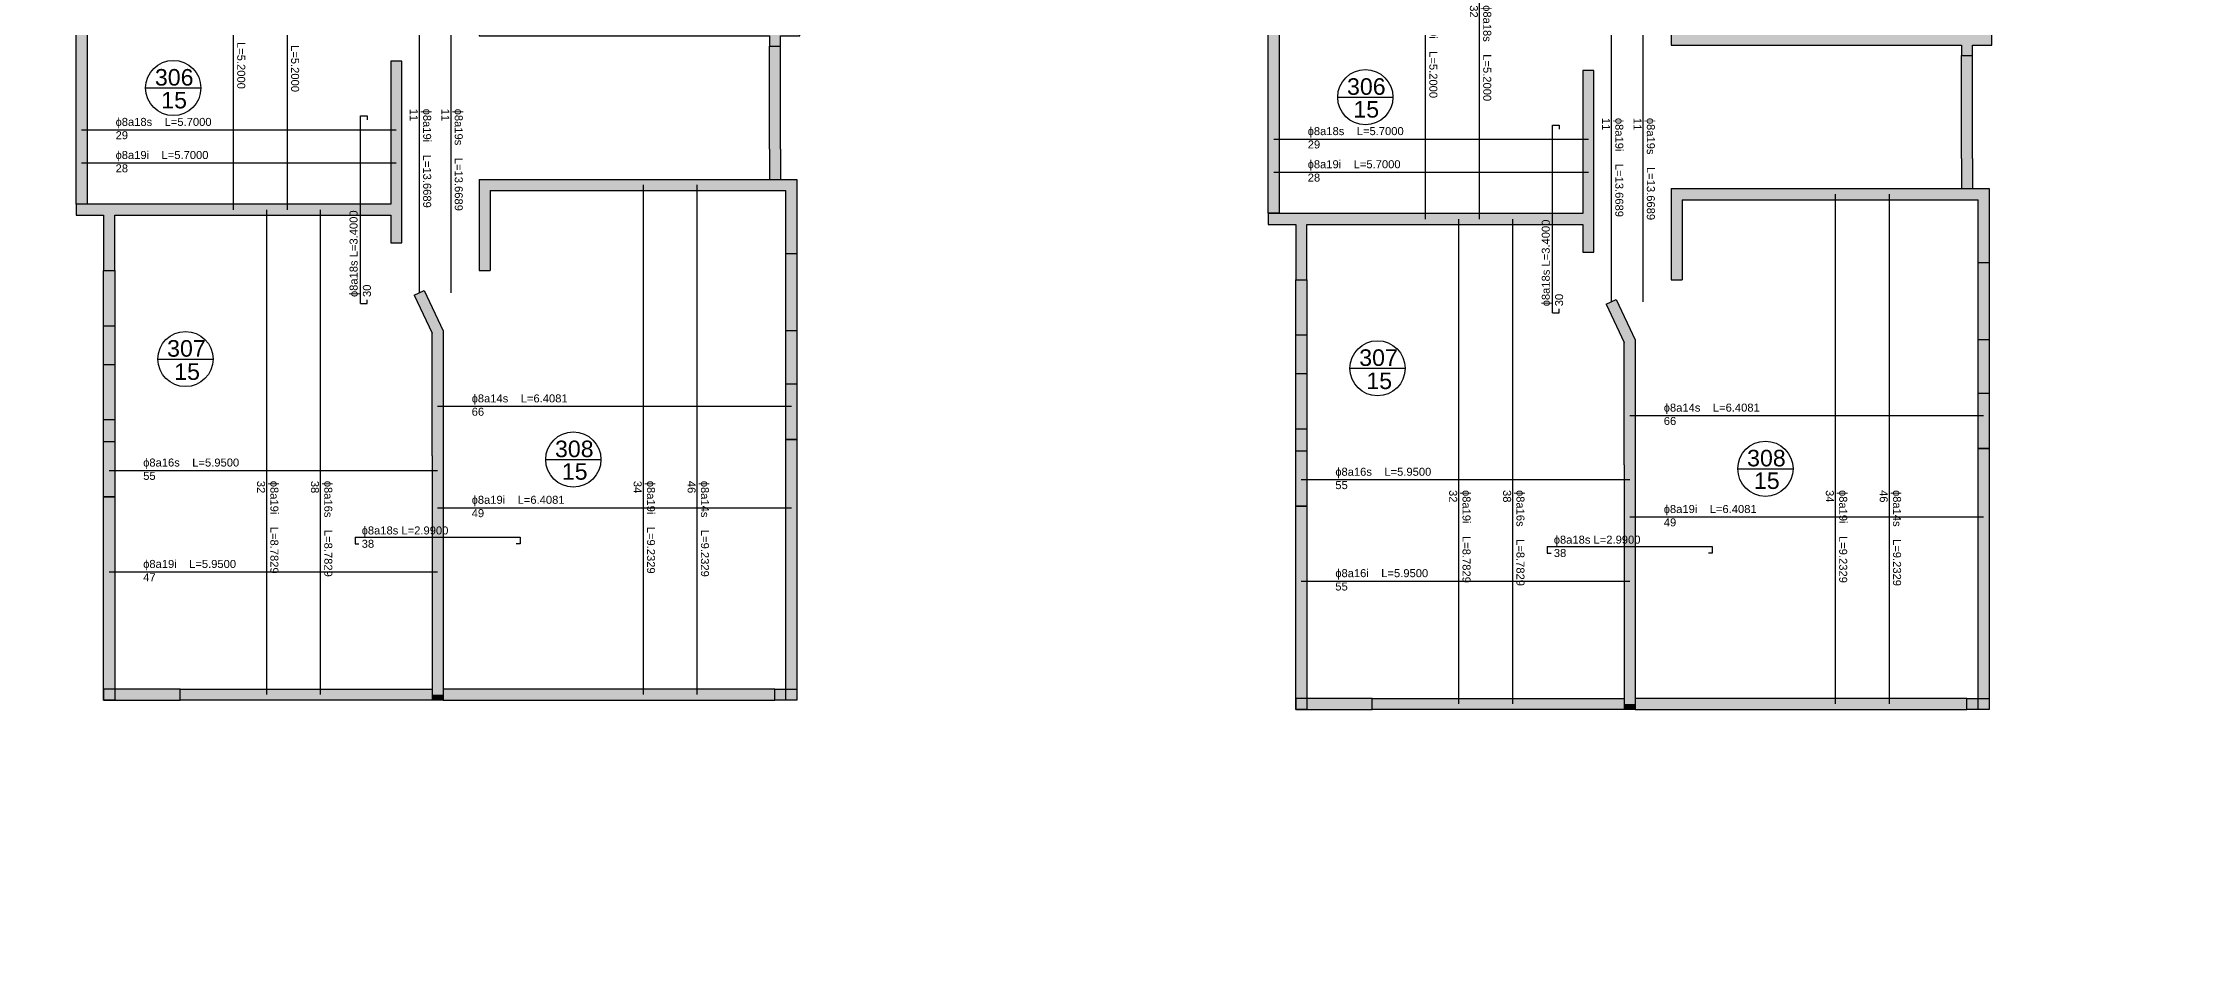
# Model space of a CAD drawing. Header units: millimetres. Extents: x -13 to 207, y 5 to 62.
# Drawn here: x 167.7 to 206.52, y 4.55 to 21.2 of the extents above; entities that cross this region are included whole.
import ezdxf
from ezdxf.enums import TextEntityAlignment as Align

# ---------------------------------------------------------------- set-up
doc = ezdxf.new("R2010")
doc.units = ezdxf.units.MM
for name, color, linetype in [('ArmaduraLosa', 3, 'Continuous'), ('MUROS_EST', 5, 'Continuous'), ('VIGAS_1', 2, 'Continuous')]:
    doc.layers.add(name, color=color, linetype=linetype)
doc.layers.get('0').off()
doc.styles.add('ROMAND', font='romand', dxfattribs={"height": 31.5})
doc.styles.get("Standard").update_dxf_attribs({"font": 'Arial.ttf'})
pattern_1 = [(0, (0, 0), (0, 6.985), [5.08, -1.905]), (90, (0, 0), (-6.985, 4e-16), [5.08, -1.905])]

# ---------------------------------------------------------------- blocks, each defined once
blk = doc.blocks.new('EJE-1')
at = {"color": 3, "linetype": 'Continuous'}
blk.add_circle((0, 0), 35, dxfattribs=at)
at = {"color": 5, "linetype": 'Continuous', "style": 'ROMAND'}
blk.add_attdef('0', text='', height=25, dxfattribs=at).set_placement((0.2, 0), align=Align.MIDDLE)

msp = doc.modelspace()

# ---------------------------------------------------------------- hatches: boundary and pattern name
at = {"layer": 'MUROS_EST', "transparency": 33554687}
h = msp.add_hatch(dxfattribs=at)
h.set_pattern_fill('ANGLE', color=256)
h.set_pattern_definition(pattern_1)
h.paths.add_polyline_path([(194.041, 28.605), (193.9, 28.62), (193.9, 27.93), (194.041, 27.93)])
h.paths.add_polyline_path([(194.041, 29.958), (193.9, 28.62), (194.041, 28.62)])
h.paths.add_polyline_path([(194.033, 29.88), (193.89, 29.88), (193.89, 28.62), (193.9, 28.62)])
h.paths.add_polyline_path([(194.041, 29.958), (194.041, 30.01), (193.89, 30.01), (193.89, 29.88), (194.033, 29.88)])
h.paths.add_polyline_path([(193.89, 29.94), (193.79, 29.94), (193.79, 29.88), (193.89, 29.88)])
h.paths.add_polyline_path([(193.89, 29.97), (193.79, 29.97), (193.79, 29.94), (193.89, 29.94)])
h.paths.add_polyline_path([(193.89, 30.01), (193.79, 30.01), (193.79, 29.97), (193.89, 29.97)])
h.paths.add_polyline_path([(188.332, 36.548), (188.232, 36.548), (188.232, 35.4), (188.332, 35.4)])
h.paths.add_polyline_path([(187.607, 42.17), (187.482, 42.17), (187.482, 40.809), (187.607, 40.809)])
h.paths.add_polyline_path([(187.482, 42.17), (187.357, 42.17), (187.357, 40.809), (187.482, 40.809)])
h.paths.add_polyline_path([(187.482, 44.05), (187.357, 44.05), (187.357, 42.17), (187.482, 42.17)])
h.paths.add_polyline_path([(187.607, 44.05), (187.482, 44.05), (187.482, 42.17), (187.607, 42.17)])
h.paths.add_polyline_path([(187.482, 44.15), (187.357, 44.15), (187.357, 44.05), (187.482, 44.05)])
h.paths.add_polyline_path([(187.607, 44.15), (187.482, 44.15), (187.482, 44.05), (187.607, 44.05)])
h.paths.add_polyline_path([(181.532, 43.235), (181.382, 43.235), (181.382, 42.17), (181.532, 42.17)])
h.paths.add_polyline_path([(181.532, 42.17), (181.382, 42.17), (181.382, 40.809), (181.532, 40.809)])
h.paths.add_polyline_path([(181.532, 40.809), (181.382, 40.809), (181.382, 40.25), (181.532, 40.25)])
h.paths.add_polyline_path([(181.632, 40.809), (181.532, 40.809), (181.532, 40.25), (181.632, 40.25)])
h.paths.add_polyline_path([(181.532, 35.4), (181.382, 35.4), (181.382, 35.205), (181.532, 35.205)])
h.paths.add_polyline_path([(181.532, 36.18), (181.382, 36.18), (181.382, 35.4), (181.532, 35.4)])
h.paths.add_polyline_path([(181.532, 35.205), (181.382, 35.205), (181.032, 35.205), (181.032, 35.08), (181.532, 35.08)])
h.paths.add_polyline_path([(181.532, 35.08), (181.032, 35.08), (181.032, 34.955), (181.532, 34.955)])
h.paths.add_polyline_path([(181.032, 35.08), (180.932, 35.08), (180.932, 34.955), (181.032, 34.955)])
h.paths.add_polyline_path([(181.032, 35.205), (180.932, 35.205), (180.932, 35.08), (181.032, 35.08)])
h.paths.add_polyline_path([(181.532, 19.273), (181.432, 19.273), (181.432, 15.897), (181.532, 15.897)])
h = msp.add_hatch(dxfattribs=at)
h.set_pattern_fill('ANGLE', color=2)
h.set_pattern_definition(pattern_1)
h.paths.add_polyline_path([(181.517, 20.412), (181.517, 20.48), (181.432, 20.48), (181.432, 19.48), (181.517, 19.48), (181.517, 19.547)])
h.paths.add_polyline_path([(181.632, 20.48), (181.547, 20.48), (181.547, 20.412), (181.547, 19.547), (181.547, 19.48), (181.632, 19.48)])
h.paths.add_polyline_path([(181.532, 20.88), (181.432, 20.88), (181.432, 20.48), (181.517, 20.48), (181.532, 20.48)])
h.paths.add_polyline_path([(181.517, 23.58), (181.432, 23.58), (181.432, 22.58), (181.517, 22.58), (181.517, 22.647)])
h.paths.add_polyline_path([(194.04, 39.24), (193.905, 39.24), (193.905, 38.307), (193.905, 38.24), (194.04, 38.24)])
h.paths.add_polyline_path([(194.04, 38.24), (193.89, 38.24), (193.89, 37.59), (194.04, 37.59)])
h.paths.add_polyline_path([(193.89, 38.24), (193.79, 38.24), (193.79, 37.59), (193.89, 37.59)])
h.paths.add_polyline_path([(193.875, 37.522), (193.875, 37.59), (193.79, 37.59), (193.79, 36.59), (193.875, 36.59), (193.875, 36.657)])
h.paths.add_polyline_path([(194.04, 37.59), (193.905, 37.59), (193.905, 37.522), (193.905, 36.657), (193.905, 36.59), (194.04, 36.59)])
h.paths.add_polyline_path([(181.672, 20.529), (181.672, 21.114), (181.477, 21.114), (181.477, 20.529)], flags=9)
h.paths.add_polyline_path([(181.092, 24.064), (181.372, 24.064), (181.372, 24.266), (181.092, 24.266)], flags=9)
h = msp.add_hatch(color=256, dxfattribs=at)
h.dxf.hatch_style = 1
h.paths.add_polyline_path([(181.411, 23.507), (181.161, 23.507), (181.161, 21.527), (177.937, 21.527), (177.937, 25.227), (175.602, 25.227), (175.602, 25.027), (177.737, 25.027), (177.737, 21.527), (175.602, 21.527), (175.602, 21.327), (180.861, 21.327), (180.861, 21.142), (181.061, 21.142), (181.061, 21.327), (181.412, 21.327)])
h.paths.add_polyline_path([(181.411, 30.087), (181.161, 30.087), (181.161, 29.022), (175.802, 29.022), (175.802, 30.046), (175.602, 30.046), (175.602, 28.772), (175.961, 28.772), (175.961, 26.18), (176.161, 26.18), (176.161, 28.772), (181.411, 28.772)])
h.paths.add_polyline_path([(174.978, 37.647), (174.728, 37.647), (174.728, 37.447), (174.728, 30.973), (174.441, 30.388), (174.621, 30.3), (174.978, 31.028)])
h.paths.add_polyline_path([(169.002, 37.447), (170.185, 37.447), (170.185, 37.647), (168.752, 37.647), (168.752, 33.747), (169.002, 33.747)])
h.paths.add_polyline_path([(174.202, 24.937), (174.002, 24.937), (174.002, 23.477), (168.302, 23.477), (168.302, 23.277), (174.002, 23.277), (174.002, 21.817), (174.202, 21.817)])
h.paths.add_polyline_path([(174.202, 20.867), (174.002, 20.867), (174.002, 18.277), (168.302, 18.277), (168.302, 18.077), (168.802, 18.077), (168.802, 17.077), (169.002, 17.077), (169.002, 18.077), (174.002, 18.077), (174.002, 17.577), (174.202, 17.577)])
h.paths.add_polyline_path([(174.953, 15.987), (174.608, 16.718), (174.427, 16.633), (174.753, 15.942), (174.753, 13.723), (174.752, 9.544), (174.752, 9.294), (174.953, 9.294), (174.953, 9.494), (174.953, 9.541), (174.953, 13.723)])
h.paths.add_polyline_path([(169.002, 12.771), (168.802, 12.771), (168.802, 9.494), (169.002, 9.494)])
h.paths.add_polyline_path([(169.002, 12.977), (168.802, 12.977), (168.802, 12.771), (169.002, 12.771)])
h.paths.add_polyline_path([(170.187, 9.494), (169.002, 9.494), (169.002, 9.294), (170.187, 9.294)])
h.paths.add_polyline_path([(169.002, 9.494), (168.802, 9.494), (168.802, 9.294), (169.002, 9.294)])
h.paths.add_polyline_path([(181.361, 14.017), (181.161, 14.017), (181.161, 12.771), (181.361, 12.771)])
h.paths.add_polyline_path([(181.361, 12.771), (181.161, 12.771), (181.161, 9.494), (181.361, 9.494)])
h.paths.add_polyline_path([(181.161, 9.494), (180.961, 9.494), (180.961, 9.294), (181.161, 9.294)])
h.paths.add_polyline_path([(181.361, 9.494), (181.161, 9.494), (181.161, 9.294), (181.361, 9.294)])
h = msp.add_hatch(color=256, dxfattribs=at)
h.dxf.hatch_style = 1
h.paths.add_polyline_path([(203.005, 23.34), (202.755, 23.34), (202.755, 21.36), (199.532, 21.36), (199.532, 25.06), (197.197, 25.06), (197.197, 24.86), (199.332, 24.86), (199.332, 21.36), (197.197, 21.36), (197.197, 21.16), (202.455, 21.16), (202.455, 20.975), (202.655, 20.975), (202.655, 21.16), (203.006, 21.16)])
h.paths.add_polyline_path([(203.005, 29.92), (202.755, 29.92), (202.755, 28.855), (197.397, 28.855), (197.397, 29.879), (197.197, 29.879), (197.197, 28.605), (197.555, 28.605), (197.555, 26.013), (197.755, 26.013), (197.755, 28.605), (203.005, 28.605)])
h.paths.add_polyline_path([(196.572, 37.48), (196.322, 37.48), (196.322, 37.28), (196.322, 30.806), (196.035, 30.221), (196.215, 30.133), (196.572, 30.861)])
h.paths.add_polyline_path([(190.597, 37.28), (191.779, 37.28), (191.779, 37.48), (190.347, 37.48), (190.347, 33.58), (190.597, 33.58)])
h.paths.add_polyline_path([(195.797, 24.77), (195.597, 24.77), (195.597, 23.31), (189.897, 23.31), (189.897, 23.11), (195.597, 23.11), (195.597, 21.65), (195.797, 21.65)])
h.paths.add_polyline_path([(195.797, 20.7), (195.597, 20.7), (195.597, 18.11), (189.897, 18.11), (189.897, 17.91), (190.397, 17.91), (190.397, 16.91), (190.597, 16.91), (190.597, 17.91), (195.597, 17.91), (195.597, 17.41), (195.797, 17.41)])
h.paths.add_polyline_path([(196.547, 15.82), (196.202, 16.551), (196.021, 16.466), (196.347, 15.776), (196.347, 13.556), (196.347, 9.377), (196.347, 9.127), (196.547, 9.127), (196.547, 9.327), (196.547, 9.374), (196.547, 13.556)])
h.paths.add_polyline_path([(190.597, 12.604), (190.397, 12.604), (190.397, 9.327), (190.597, 9.327)])
h.paths.add_polyline_path([(190.597, 12.81), (190.397, 12.81), (190.397, 12.604), (190.597, 12.604)])
h.paths.add_polyline_path([(191.781, 9.327), (190.597, 9.327), (190.597, 9.127), (191.781, 9.127)])
h.paths.add_polyline_path([(190.597, 9.327), (190.397, 9.327), (190.397, 9.127), (190.597, 9.127)])
h.paths.add_polyline_path([(202.955, 13.85), (202.755, 13.85), (202.755, 12.604), (202.955, 12.604)])
h.paths.add_polyline_path([(202.955, 12.604), (202.755, 12.604), (202.755, 9.327), (202.955, 9.327)])
h.paths.add_polyline_path([(202.755, 9.327), (202.555, 9.327), (202.555, 9.127), (202.755, 9.127)])
h.paths.add_polyline_path([(202.955, 9.327), (202.755, 9.327), (202.755, 9.127), (202.955, 9.127)])
h = msp.add_hatch(dxfattribs=at)
h.set_pattern_fill('ANGLE', color=2)
h.set_pattern_definition(pattern_1)
h.paths.add_polyline_path([(181.517, 21.812), (181.517, 21.88), (181.432, 21.88), (181.432, 20.88), (181.517, 20.88), (181.517, 20.947)])
h.paths.add_polyline_path([(181.532, 22.58), (181.432, 22.58), (181.432, 21.88), (181.517, 21.88), (181.532, 21.88)])
h.paths.add_polyline_path([(181.517, 22.647), (181.517, 23.58), (181.432, 23.58), (181.432, 22.58), (181.517, 22.58)])
h = msp.add_hatch(dxfattribs=at)
h.set_pattern_fill('ANGLE', color=2)
h.set_pattern_definition(pattern_1)
h.paths.add_polyline_path([(181.517, 21.812), (181.517, 21.88), (181.432, 21.88), (181.432, 20.88), (181.517, 20.88), (181.517, 20.947)])
h = msp.add_hatch(color=2, dxfattribs=at)
h.dxf.hatch_style = 1
h.paths.add_polyline_path([(181.061, 21.142), (180.861, 21.142), (180.861, 19.273), (181.061, 19.273)])
h = msp.add_hatch(color=2, dxfattribs=at)
h.dxf.hatch_style = 1
h.paths.add_polyline_path([(202.655, 20.975), (202.455, 20.975), (202.455, 19.106), (202.655, 19.106)])
h = msp.add_hatch(dxfattribs=at)
h.set_pattern_fill('ANGLE', color=2)
h.set_pattern_definition(pattern_1)
h.paths.add_polyline_path([(181.532, 20.88), (181.432, 20.88), (181.432, 20.48), (181.532, 20.48)])
h.paths.add_polyline_path([(181.632, 20.88), (181.532, 20.88), (181.532, 20.48), (181.632, 20.48)])
h.paths.add_polyline_path([(181.632, 20.48), (181.547, 20.48), (181.547, 20.412), (181.547, 19.547), (181.547, 19.48), (181.632, 19.48), (181.632, 19.48)])
h = msp.add_hatch(dxfattribs=at)
h.set_pattern_fill('ANGLE', color=2)
h.set_pattern_definition(pattern_1)
h.paths.add_polyline_path([(181.517, 20.412), (181.517, 20.48), (181.432, 20.48), (181.432, 19.48), (181.517, 19.48), (181.517, 19.547)])
h = msp.add_hatch(dxfattribs=at)
h.set_pattern_fill('ANGLE', color=256)
h.set_pattern_definition(pattern_1)
h.paths.add_polyline_path([(181.532, 19.48), (181.432, 19.48), (181.432, 15.897), (181.532, 15.897)])
h = msp.add_hatch(dxfattribs=at)
h.set_pattern_fill('ANGLE', color=256)
h.set_pattern_definition(pattern_1)
h.paths.add_polyline_path([(181.532, 19.48), (181.432, 19.48), (181.432, 19.273), (181.532, 19.273)])
h = msp.add_hatch(dxfattribs=at)
h.set_pattern_fill('ANGLE', color=256)
h.set_pattern_definition(pattern_1)
h.paths.add_polyline_path([(182.817, 15.997), (181.632, 15.997), (181.632, 19.48), (181.532, 19.48), (181.532, 15.897), (182.817, 15.897)], flags=17)
h.paths.add_polyline_path([(181.632, 19.48), (181.532, 19.48), (181.532, 15.897), (182.817, 15.897), (182.817, 15.997), (181.632, 15.997)], flags=17)
h = msp.add_hatch(color=256, dxfattribs=at)
h.dxf.hatch_style = 1
h.paths.add_polyline_path([(181.061, 19.273), (180.861, 19.273), (180.861, 18.727), (181.061, 18.727)])
h = msp.add_hatch(color=256, dxfattribs=at)
h.dxf.hatch_style = 1
h.paths.add_polyline_path([(202.655, 19.106), (202.455, 19.106), (202.455, 18.56), (202.655, 18.56)])
h = msp.add_hatch(color=5, dxfattribs=at)
h.dxf.hatch_style = 1
h.paths.add_polyline_path([(175.702, 18.627), (175.602, 18.627), (175.602, 18.177), (175.702, 18.177)])
h.paths.add_polyline_path([(175.702, 18.727), (175.602, 18.727), (175.602, 18.627), (175.702, 18.627)])
h.paths.add_polyline_path([(176.061, 18.727), (175.702, 18.727), (175.702, 18.627), (176.061, 18.627)])
h.paths.add_polyline_path([(176.061, 18.627), (175.702, 18.627), (175.702, 18.177), (175.802, 18.177), (175.802, 18.527), (176.061, 18.527)])
h.paths.add_polyline_path([(175.802, 18.177), (175.702, 18.177), (175.702, 17.077), (175.802, 17.077)])
h.paths.add_polyline_path([(175.702, 18.177), (175.602, 18.177), (175.602, 17.077), (175.702, 17.077)])
h.paths.add_polyline_path([(177.837, 18.627), (176.061, 18.627), (176.061, 18.527), (177.837, 18.527)])
h.paths.add_polyline_path([(177.837, 18.727), (176.061, 18.727), (176.061, 18.627), (177.837, 18.627)])
h.paths.add_polyline_path([(180.961, 18.727), (177.837, 18.727), (177.837, 18.627), (180.961, 18.627)])
h.paths.add_polyline_path([(180.961, 18.627), (177.837, 18.627), (177.837, 18.527), (180.961, 18.527)])
h.paths.add_polyline_path([(181.261, 18.627), (180.961, 18.627), (180.961, 18.527), (181.161, 18.527), (181.161, 18.177), (181.261, 18.177)])
h.paths.add_polyline_path([(181.261, 18.727), (180.961, 18.727), (180.961, 18.627), (181.261, 18.627)])
h.paths.add_polyline_path([(181.361, 18.727), (181.261, 18.727), (181.261, 18.627), (181.361, 18.627)])
h.paths.add_polyline_path([(181.361, 18.627), (181.261, 18.627), (181.261, 18.177), (181.361, 18.177)])
h.paths.add_polyline_path([(181.118, 11.97), (181.404, 11.97), (181.404, 12.173), (181.118, 12.173)], flags=9)
h.paths.add_polyline_path([(184.03, 18.034), (184.03, 18.32), (183.828, 18.32), (183.828, 18.034)], flags=9)
h.paths.add_polyline_path([(184.93, 13.806), (184.93, 14.414), (184.728, 14.414), (184.728, 13.806)], flags=9)
h = msp.add_hatch(color=5, dxfattribs=at)
h.dxf.hatch_style = 1
h.paths.add_polyline_path([(174.953, 13.723), (174.953, 14.13), (174.852, 14.13), (174.852, 9.394), (174.947, 9.394), (174.953, 9.395), (174.953, 9.541)])
h.paths.add_polyline_path([(174.193, 17.376), (174.193, 17.942), (173.998, 17.942), (173.998, 17.376)], flags=9)
h.paths.add_polyline_path([(173.993, 13.351), (173.993, 13.936), (173.798, 13.936), (173.798, 13.351)], flags=9)
h.paths.add_polyline_path([(174.193, 13.734), (174.193, 14.319), (173.998, 14.319), (173.998, 13.734)], flags=9)
h.paths.add_polyline_path([(174.193, 12.353), (174.193, 12.92), (173.998, 12.92), (173.998, 12.353)], flags=9)
h.paths.add_polyline_path([(174.193, 15.806), (174.193, 16.372), (173.998, 16.372), (173.998, 15.806)], flags=9)
h.paths.add_polyline_path([(174.193, 14.547), (174.193, 15.132), (173.998, 15.132), (173.998, 14.547)], flags=9)
h.paths.add_polyline_path([(169.243, 17.887), (169.243, 18.472), (169.048, 18.472), (169.048, 17.887)], flags=9)
h.paths.add_polyline_path([(172.331, 16.422), (172.91, 16.422), (172.91, 16.617), (172.331, 16.617)], flags=9)
h.paths.add_polyline_path([(174.835, 17.376), (174.835, 17.942), (174.64, 17.942), (174.64, 17.376)], flags=9)
h.paths.add_polyline_path([(171.083, 10.707), (171.668, 10.707), (171.668, 10.902), (171.083, 10.902)], flags=9)
h.paths.add_polyline_path([(175.376, 15.557), (175.942, 15.557), (175.942, 15.752), (175.376, 15.752)], flags=9)
h.paths.add_polyline_path([(170.01, 17.21), (170.595, 17.21), (170.595, 17.405), (170.01, 17.405)], flags=9)
h.paths.add_polyline_path([(169.808, 14.894), (169.808, 15.461), (169.613, 15.461), (169.613, 14.894)], flags=9)
h.paths.add_polyline_path([(170.287, 15.21), (170.872, 15.21), (170.872, 15.405), (170.287, 15.405)], flags=9)
h.paths.add_polyline_path([(170.056, 11.998), (170.641, 11.998), (170.641, 12.193), (170.056, 12.193)], flags=9)
h.paths.add_polyline_path([(169.761, 12.922), (172.928, 12.922), (172.928, 13.621), (169.761, 13.621)], flags=9)
h.paths.add_polyline_path([(175.014, 14.146), (175.3, 14.146), (175.3, 14.349), (175.014, 14.349)], flags=9)
h.paths.add_polyline_path([(175.042, 16.753), (175.246, 16.32), (175.429, 16.407), (175.225, 16.84)], flags=9)
h.paths.add_polyline_path([(173.504, 16.624), (173.682, 16.903), (173.511, 17.012), (173.333, 16.732)], flags=9)
h.paths.add_polyline_path([(173.367, 12.398), (173.367, 12.961), (173.164, 12.961), (173.164, 12.398)], flags=9)
h.paths.add_polyline_path([(170.834, 14.395), (174.036, 14.395), (174.036, 15.094), (170.834, 15.094)], flags=9)
h = msp.add_hatch(color=5, dxfattribs=at)
h.dxf.hatch_style = 1
h.paths.add_polyline_path([(196.547, 13.556), (196.547, 13.963), (196.447, 13.963), (196.447, 9.227), (196.542, 9.227), (196.547, 9.228), (196.547, 9.374)])
h.paths.add_polyline_path([(195.787, 17.209), (195.787, 17.775), (195.592, 17.775), (195.592, 17.209)], flags=9)
h.paths.add_polyline_path([(195.587, 13.184), (195.587, 13.769), (195.392, 13.769), (195.392, 13.184)], flags=9)
h.paths.add_polyline_path([(195.787, 13.567), (195.787, 14.152), (195.592, 14.152), (195.592, 13.567)], flags=9)
h.paths.add_polyline_path([(195.787, 12.186), (195.787, 12.753), (195.592, 12.753), (195.592, 12.186)], flags=9)
h.paths.add_polyline_path([(195.787, 15.639), (195.787, 16.205), (195.592, 16.205), (195.592, 15.639)], flags=9)
h.paths.add_polyline_path([(195.787, 14.38), (195.787, 14.965), (195.592, 14.965), (195.592, 14.38)], flags=9)
h.paths.add_polyline_path([(190.837, 17.72), (190.837, 18.305), (190.642, 18.305), (190.642, 17.72)], flags=9)
h.paths.add_polyline_path([(193.926, 16.255), (194.505, 16.255), (194.505, 16.45), (193.926, 16.45)], flags=9)
h.paths.add_polyline_path([(196.429, 17.209), (196.429, 17.775), (196.234, 17.775), (196.234, 17.209)], flags=9)
h.paths.add_polyline_path([(192.677, 10.54), (193.262, 10.54), (193.262, 10.735), (192.677, 10.735)], flags=9)
h.paths.add_polyline_path([(196.97, 15.39), (197.536, 15.39), (197.536, 15.585), (196.97, 15.585)], flags=9)
h.paths.add_polyline_path([(191.604, 17.043), (192.189, 17.043), (192.189, 17.238), (191.604, 17.238)], flags=9)
h.paths.add_polyline_path([(191.403, 14.727), (191.403, 15.294), (191.208, 15.294), (191.208, 14.727)], flags=9)
h.paths.add_polyline_path([(191.882, 15.043), (192.467, 15.043), (192.467, 15.238), (191.882, 15.238)], flags=9)
h.paths.add_polyline_path([(191.651, 11.831), (192.236, 11.831), (192.236, 12.026), (191.651, 12.026)], flags=9)
h.paths.add_polyline_path([(191.356, 12.755), (194.523, 12.755), (194.523, 13.454), (191.356, 13.454)], flags=9)
h.paths.add_polyline_path([(196.608, 13.979), (196.894, 13.979), (196.894, 14.182), (196.608, 14.182)], flags=9)
h.paths.add_polyline_path([(196.636, 16.586), (196.841, 16.153), (197.024, 16.24), (196.819, 16.673)], flags=9)
h.paths.add_polyline_path([(195.099, 16.457), (195.276, 16.736), (195.105, 16.845), (194.928, 16.565)], flags=9)
h.paths.add_polyline_path([(194.961, 12.231), (194.961, 12.794), (194.759, 12.794), (194.759, 12.231)], flags=9)
h.paths.add_polyline_path([(192.429, 14.228), (195.63, 14.228), (195.63, 14.927), (192.429, 14.927)], flags=9)
h = msp.add_hatch(color=5, dxfattribs=at)
h.dxf.hatch_style = 1
h.paths.add_polyline_path([(197.297, 18.46), (197.197, 18.46), (197.197, 18.01), (197.297, 18.01)])
h.paths.add_polyline_path([(197.297, 18.56), (197.197, 18.56), (197.197, 18.46), (197.297, 18.46)])
h.paths.add_polyline_path([(197.655, 18.56), (197.297, 18.56), (197.297, 18.46), (197.655, 18.46)])
h.paths.add_polyline_path([(197.655, 18.46), (197.297, 18.46), (197.297, 18.01), (197.397, 18.01), (197.397, 18.36), (197.655, 18.36)])
h.paths.add_polyline_path([(197.397, 18.01), (197.297, 18.01), (197.297, 16.91), (197.397, 16.91)])
h.paths.add_polyline_path([(197.297, 18.01), (197.197, 18.01), (197.197, 16.91), (197.297, 16.91)])
h.paths.add_polyline_path([(199.432, 18.46), (197.655, 18.46), (197.655, 18.36), (199.432, 18.36)])
h.paths.add_polyline_path([(199.432, 18.56), (197.655, 18.56), (197.655, 18.46), (199.432, 18.46)])
h.paths.add_polyline_path([(202.555, 18.56), (199.432, 18.56), (199.432, 18.46), (202.555, 18.46)])
h.paths.add_polyline_path([(202.555, 18.46), (199.432, 18.46), (199.432, 18.36), (202.555, 18.36)])
h.paths.add_polyline_path([(202.855, 18.46), (202.555, 18.46), (202.555, 18.36), (202.755, 18.36), (202.755, 18.01), (202.855, 18.01)])
h.paths.add_polyline_path([(202.855, 18.56), (202.555, 18.56), (202.555, 18.46), (202.855, 18.46)])
h.paths.add_polyline_path([(202.955, 18.56), (202.855, 18.56), (202.855, 18.46), (202.955, 18.46)])
h.paths.add_polyline_path([(202.955, 18.46), (202.855, 18.46), (202.855, 18.01), (202.955, 18.01)])
h.paths.add_polyline_path([(202.712, 11.804), (202.998, 11.804), (202.998, 12.006), (202.712, 12.006)], flags=9)
h.paths.add_polyline_path([(205.625, 17.867), (205.625, 18.153), (205.422, 18.153), (205.422, 17.867)], flags=9)
h.paths.add_polyline_path([(206.525, 13.639), (206.525, 14.247), (206.322, 14.247), (206.322, 13.639)], flags=9)
h = msp.add_hatch(color=5, dxfattribs=at)
h.dxf.hatch_style = 1
h.paths.add_polyline_path([(181.161, 17.387), (181.261, 17.387), (181.261, 18.177), (181.161, 18.177)])
h.paths.add_polyline_path([(181.361, 18.177), (181.261, 18.177), (181.261, 17.387), (181.27, 17.387), (181.361, 17.387)])
h = msp.add_hatch(color=5, dxfattribs=at)
h.dxf.hatch_style = 1
h.paths.add_polyline_path([(202.755, 17.22), (202.855, 17.22), (202.855, 18.01), (202.755, 18.01)])
h.paths.add_polyline_path([(202.955, 18.01), (202.855, 18.01), (202.855, 17.22), (202.864, 17.22), (202.955, 17.22)])
h = msp.add_hatch(color=5, dxfattribs=at)
h.dxf.hatch_style = 1
h.paths.add_polyline_path([(174.852, 9.394), (174.752, 9.394), (174.752, 9.294), (174.852, 9.294)])
h.paths.add_polyline_path([(174.953, 9.394), (174.852, 9.394), (174.852, 9.294), (174.953, 9.294)])
h = msp.add_hatch(color=5, dxfattribs=at)
h.dxf.hatch_style = 1
h.paths.add_polyline_path([(196.447, 9.227), (196.347, 9.227), (196.347, 9.127), (196.447, 9.127)])
h.paths.add_polyline_path([(196.547, 9.227), (196.447, 9.227), (196.447, 9.127), (196.547, 9.127)])
at = {"layer": 'VIGAS_1', "transparency": 33554687}
h = msp.add_hatch(dxfattribs=at)
h.set_pattern_fill('ANGLE', color=5)
h.set_pattern_definition(pattern_1)
h.paths.add_polyline_path([(138.462, 31.44), (138.362, 31.44), (138.362, 29.98), (132.762, 29.98), (132.762, 29.88), (138.462, 29.88)])
h.paths.add_polyline_path([(138.562, 31.44), (138.462, 31.44), (138.462, 29.88), (138.562, 29.88)])
h.paths.add_polyline_path([(138.462, 29.88), (132.762, 29.88), (132.762, 29.78), (138.362, 29.78), (138.362, 28.62), (138.462, 28.62)])
h.paths.add_polyline_path([(138.462, 28.62), (138.362, 28.62), (138.362, 28.32), (138.462, 28.32)])
h.paths.add_polyline_path([(138.562, 28.62), (138.462, 28.62), (138.462, 28.32), (138.562, 28.32)])
h.paths.add_polyline_path([(141.593, 27.93), (140.42, 27.93), (140.42, 27.83), (141.593, 27.83)])
h.paths.add_polyline_path([(140.42, 27.93), (140.062, 27.93), (140.062, 27.83), (140.42, 27.83)])
h.paths.add_polyline_path([(140.062, 27.93), (139.962, 27.93), (139.962, 27.83), (140.062, 27.83)])
h.paths.add_polyline_path([(142.197, 27.93), (141.593, 27.93), (141.593, 27.83), (142.197, 27.83)])
h.paths.add_polyline_path([(142.197, 29.88), (142.097, 29.88), (142.097, 28.62), (142.197, 28.62)])
h.paths.add_polyline_path([(142.297, 29.88), (142.197, 29.88), (142.197, 28.62), (142.297, 28.62), (142.297, 29.2)])
h.paths.add_polyline_path([(142.297, 30.972), (142.197, 30.972), (142.197, 29.88), (142.297, 29.88)])
h.paths.add_polyline_path([(142.197, 30.972), (142.097, 30.972), (142.097, 29.88), (142.197, 29.88)])
h.paths.add_polyline_path([(142.197, 31.63), (140.42, 31.63), (140.42, 31.53), (142.097, 31.53), (142.097, 30.972), (142.197, 30.972)])
h.paths.add_polyline_path([(142.297, 31.63), (142.197, 31.63), (142.197, 30.972), (142.297, 30.972)])
h.paths.add_polyline_path([(142.297, 31.73), (142.197, 31.73), (142.197, 31.63), (142.297, 31.63)])
h.paths.add_polyline_path([(142.197, 31.73), (140.42, 31.73), (140.42, 31.63), (142.197, 31.63)])
h.paths.add_polyline_path([(140.42, 31.73), (140.062, 31.73), (140.062, 31.63), (140.42, 31.63)])
h.paths.add_polyline_path([(140.062, 31.73), (139.962, 31.73), (139.962, 31.63), (140.062, 31.63)])
h.paths.add_polyline_path([(140.062, 31.63), (139.962, 31.63), (139.962, 31.53), (140.062, 31.53)])
h.paths.add_polyline_path([(140.42, 31.63), (140.062, 31.63), (140.062, 31.53), (140.42, 31.53)])
h.paths.add_polyline_path([(133.362, 24.58), (137.487, 24.58), (137.487, 24.68), (132.762, 24.68), (132.762, 24.58), (133.162, 24.58), (133.162, 24.048), (133.262, 24.048), (133.362, 24.048)])
h.paths.add_polyline_path([(133.362, 24.048), (133.262, 24.048), (133.162, 24.048), (133.162, 21.88), (133.362, 21.88)])
h.paths.add_polyline_path([(137.487, 24.78), (132.762, 24.78), (132.762, 24.68), (137.487, 24.68)])
h.paths.add_polyline_path([(138.462, 24.68), (137.487, 24.68), (137.487, 24.58), (138.362, 24.58), (138.362, 24.08), (138.462, 24.08)])
h.paths.add_polyline_path([(138.562, 24.68), (138.462, 24.68), (138.462, 24.08), (138.562, 24.08)])
h.paths.add_polyline_path([(138.462, 25.13), (138.362, 25.13), (138.362, 24.78), (137.487, 24.78), (137.487, 24.68), (138.462, 24.68)])
h.paths.add_polyline_path([(138.562, 25.13), (138.462, 25.13), (138.462, 24.68), (138.562, 24.68)])
h.paths.add_polyline_path([(140.062, 25.13), (139.962, 25.13), (139.962, 24.68), (140.062, 24.68)])
h.paths.add_polyline_path([(140.162, 25.03), (140.42, 25.03), (140.42, 25.13), (140.062, 25.13), (140.062, 24.68), (140.162, 24.68)])
h.paths.add_polyline_path([(140.162, 24.68), (140.062, 24.68), (140.062, 24.33), (140.162, 24.33)])
h.paths.add_polyline_path([(140.062, 24.68), (139.962, 24.68), (139.962, 24.33), (140.062, 24.33)])
h.paths.add_polyline_path([(140.062, 25.23), (139.962, 25.23), (139.962, 25.13), (140.062, 25.13)])
h.paths.add_polyline_path([(140.42, 25.23), (140.062, 25.23), (140.062, 25.13), (140.42, 25.13)])
h.paths.add_polyline_path([(140.768, 25.23), (140.42, 25.23), (140.42, 25.13), (140.768, 25.13)])
h.paths.add_polyline_path([(140.768, 25.13), (140.42, 25.13), (140.42, 25.03), (140.768, 25.03)])
h.paths.add_polyline_path([(142.197, 25.23), (140.768, 25.23), (140.768, 25.13), (142.197, 25.13)])
h.paths.add_polyline_path([(142.197, 25.13), (140.768, 25.13), (140.768, 25.03), (140.812, 25.03), (142.197, 25.03)])
h.paths.add_polyline_path([(145.32, 25.23), (142.197, 25.23), (142.197, 25.13), (145.32, 25.13)])
h.paths.add_polyline_path([(145.32, 25.13), (142.197, 25.13), (142.197, 25.03), (145.32, 25.03)])
h.paths.add_polyline_path([(145.72, 25.13), (145.32, 25.13), (145.32, 25.03), (145.52, 25.03), (145.52, 24.68), (145.72, 24.68)])
h.paths.add_polyline_path([(145.72, 25.23), (145.42, 25.23), (145.32, 25.23), (145.32, 25.13), (145.72, 25.13)])
h.paths.add_polyline_path([(145.72, 24.68), (145.52, 24.68), (145.52, 23.89), (145.72, 23.89)])
h.paths.add_polyline_path([(181.532, 19.273), (181.432, 19.273), (181.432, 15.897), (181.532, 15.897)])
h.paths.add_polyline_path([(181.532, 19.48), (181.432, 19.48), (181.432, 19.273), (181.532, 19.273)])
h.paths.add_polyline_path([(190.467, 27.93), (188.69, 27.93), (188.69, 27.83), (190.467, 27.83)])
h.paths.add_polyline_path([(188.69, 27.93), (188.332, 27.93), (188.332, 27.83), (188.69, 27.83)])
h.paths.add_polyline_path([(194.041, 29.958), (193.9, 28.62), (194.041, 28.62)])
h.paths.add_polyline_path([(194.041, 28.605), (193.9, 28.62), (193.9, 27.93), (194.041, 27.93)])
h.paths.add_polyline_path([(194.033, 29.88), (193.89, 29.88), (193.89, 28.62), (193.9, 28.62)])
h.paths.add_polyline_path([(194.041, 29.958), (194.041, 30.01), (193.89, 30.01), (193.89, 29.88), (194.033, 29.88)])
h.paths.add_polyline_path([(193.89, 29.94), (193.79, 29.94), (193.79, 29.88), (193.89, 29.88)])
h.paths.add_polyline_path([(193.89, 30.01), (193.79, 30.01), (193.79, 29.97), (193.89, 29.97)])
h.paths.add_polyline_path([(181.532, 36.18), (181.382, 36.18), (181.382, 35.4), (181.532, 35.4)])
h.paths.add_polyline_path([(181.532, 35.4), (181.382, 35.4), (181.382, 35.205), (181.532, 35.205)])
h.paths.add_polyline_path([(181.532, 35.205), (181.382, 35.205), (181.032, 35.205), (181.032, 35.08), (181.532, 35.08)])
h.paths.add_polyline_path([(181.532, 35.08), (181.032, 35.08), (181.032, 34.955), (181.532, 34.955)])
h.paths.add_polyline_path([(181.032, 35.205), (180.932, 35.205), (180.932, 35.08), (181.032, 35.08)])
h.paths.add_polyline_path([(181.032, 35.08), (180.932, 35.08), (180.932, 34.955), (181.032, 34.955)])
h.paths.add_polyline_path([(186.832, 35.95), (186.732, 35.95), (186.732, 35.4), (186.832, 35.4)])
h.paths.add_polyline_path([(186.732, 35.95), (186.632, 35.95), (186.632, 35.4), (186.732, 35.4)])
h.paths.add_polyline_path([(186.832, 35.4), (186.732, 35.4), (186.732, 35.08), (186.832, 35.08)])
h.paths.add_polyline_path([(188.332, 36.548), (188.232, 36.548), (188.232, 35.4), (188.332, 35.4)])
h.paths.add_polyline_path([(187.482, 42.17), (187.357, 42.17), (187.357, 40.809), (187.482, 40.809)])
h.paths.add_polyline_path([(187.607, 42.17), (187.482, 42.17), (187.482, 40.809), (187.607, 40.809)])
h.paths.add_polyline_path([(187.607, 44.05), (187.482, 44.05), (187.482, 42.17), (187.607, 42.17)])
h.paths.add_polyline_path([(187.482, 44.05), (187.357, 44.05), (187.357, 42.17), (187.482, 42.17)])
h.paths.add_polyline_path([(181.532, 43.235), (181.382, 43.235), (181.382, 42.17), (181.532, 42.17)])
h.paths.add_polyline_path([(181.532, 42.17), (181.382, 42.17), (181.382, 40.809), (181.532, 40.809)])
h.paths.add_polyline_path([(181.532, 40.809), (181.382, 40.809), (181.382, 40.25), (181.532, 40.25)])
h.paths.add_polyline_path([(181.632, 40.809), (181.532, 40.809), (181.532, 40.25), (181.632, 40.25)])
h = msp.add_hatch(dxfattribs=at)
h.set_pattern_fill('ANGLE', color=256)
h.set_pattern_definition(pattern_1)
h.paths.add_polyline_path([(181.517, 23.58), (181.432, 23.58), (181.432, 22.58), (181.517, 22.58), (181.517, 22.647)])
h.paths.add_polyline_path([(181.532, 22.58), (181.432, 22.58), (181.432, 21.88), (181.532, 21.88)])
h.paths.add_polyline_path([(181.517, 21.812), (181.517, 21.88), (181.432, 21.88), (181.432, 20.88), (181.517, 20.88), (181.517, 20.947)])
h.paths.add_polyline_path([(181.517, 20.412), (181.517, 20.48), (181.432, 20.48), (181.432, 19.48), (181.517, 19.48), (181.517, 19.547)])
h.paths.add_polyline_path([(181.632, 20.48), (181.547, 20.48), (181.547, 20.412), (181.547, 19.547), (181.547, 19.48), (181.632, 19.48)])
h.paths.add_polyline_path([(181.132, 25.776), (181.032, 25.776), (181.032, 25.13), (181.132, 25.13)])
h.paths.add_polyline_path([(180.982, 25.776), (180.932, 25.776), (180.932, 25.13), (180.982, 25.13)])
h.paths.add_polyline_path([(181.132, 27.28), (181.042, 27.28), (181.042, 27.207), (181.042, 26.088), (181.042, 26.021), (181.032, 26.021), (181.032, 25.776), (181.132, 25.776)])
h.paths.add_polyline_path([(180.982, 27.28), (180.932, 27.28), (180.932, 25.776), (180.982, 25.776)])
h.paths.add_polyline_path([(181.132, 27.93), (181.032, 27.93), (181.032, 27.37), (181.132, 27.37)])
h.paths.add_polyline_path([(181.032, 27.93), (180.932, 27.93), (180.932, 27.37), (181.032, 27.37)])
h.paths.add_polyline_path([(181.132, 28.62), (181.032, 28.62), (181.032, 27.93), (181.132, 27.93)])
h.paths.add_polyline_path([(181.032, 28.62), (180.932, 28.62), (180.932, 27.93), (181.032, 27.93)])
h.paths.add_polyline_path([(181.132, 29.78), (181.032, 29.78), (181.032, 28.62), (181.132, 28.62)])
h.paths.add_polyline_path([(181.032, 29.78), (180.932, 29.78), (180.932, 28.62), (181.032, 28.62)])
h.paths.add_polyline_path([(181.132, 31.63), (181.032, 31.63), (181.032, 29.98), (181.132, 29.98)])
h.paths.add_polyline_path([(181.032, 31.63), (180.932, 31.63), (180.932, 29.98), (181.032, 29.98)])
h.paths.add_polyline_path([(181.132, 32.39), (181.032, 32.39), (181.032, 31.63), (181.132, 31.63)])
h.paths.add_polyline_path([(181.032, 32.39), (180.932, 32.39), (180.932, 31.63), (181.032, 31.63)])
h.paths.add_polyline_path([(181.517, 37.112), (181.517, 37.18), (181.382, 37.18), (181.382, 36.18), (181.517, 36.18), (181.517, 36.247)])
h.paths.add_polyline_path([(181.532, 37.85), (181.382, 37.85), (181.382, 37.18), (181.532, 37.18)])
h.paths.add_polyline_path([(181.517, 38.782), (181.517, 38.85), (181.382, 38.85), (181.382, 37.85), (181.517, 37.85), (181.517, 37.917)])
h.paths.add_polyline_path([(181.532, 39.47), (181.382, 39.47), (181.382, 38.85), (181.517, 38.85), (181.532, 38.85)])
h.paths.add_polyline_path([(181.517, 40.182), (181.517, 40.25), (181.382, 40.25), (181.382, 39.47), (181.517, 39.47), (181.517, 39.537)])
h.paths.add_polyline_path([(185.013, 38.262), (185.312, 38.262), (185.312, 38.484), (185.013, 38.484)], flags=9)
h.paths.add_polyline_path([(184.969, 38.588), (185.381, 38.588), (185.381, 38.81), (184.969, 38.81)], flags=9)
h.paths.add_polyline_path([(182.475, 39.496), (185.677, 39.496), (185.677, 40.195), (182.475, 40.195)], flags=9)
h.paths.add_polyline_path([(186.592, 37.287), (186.786, 37.682), (186.605, 37.771), (186.411, 37.376)], flags=9)
h = msp.add_hatch(color=256, dxfattribs=at)
h.dxf.hatch_style = 1
h.paths.add_polyline_path([(168.502, 28.452), (168.302, 28.452), (168.302, 23.477), (168.502, 23.477)])
h.paths.add_polyline_path([(168.502, 23.277), (168.302, 23.277), (168.302, 18.281), (168.502, 18.281)])
h = msp.add_hatch(color=256, dxfattribs=at)
h.dxf.hatch_style = 1
h.paths.add_polyline_path([(190.097, 28.285), (189.897, 28.285), (189.897, 23.31), (190.097, 23.31)])
h.paths.add_polyline_path([(190.097, 23.11), (189.897, 23.11), (189.897, 18.114), (190.097, 18.114)])
h = msp.add_hatch(color=256, dxfattribs=at)
h.dxf.hatch_style = 1
h.paths.add_polyline_path([(181.361, 15.017), (181.261, 15.017), (181.261, 14.017), (181.361, 14.017)])
h.paths.add_polyline_path([(181.261, 15.017), (181.161, 15.017), (181.161, 14.017), (181.261, 14.017)])
h.paths.add_polyline_path([(181.261, 17.387), (181.161, 17.387), (181.161, 15.987), (181.261, 15.987)])
h.paths.add_polyline_path([(181.361, 17.387), (181.261, 17.387), (181.261, 15.987), (181.361, 15.987)])
h = msp.add_hatch(color=256, dxfattribs=at)
h.dxf.hatch_style = 1
h.paths.add_polyline_path([(202.955, 14.85), (202.855, 14.85), (202.855, 13.85), (202.955, 13.85)])
h.paths.add_polyline_path([(202.855, 14.85), (202.755, 14.85), (202.755, 13.85), (202.855, 13.85)])
h.paths.add_polyline_path([(202.855, 17.22), (202.755, 17.22), (202.755, 15.82), (202.855, 15.82)])
h.paths.add_polyline_path([(202.955, 17.22), (202.855, 17.22), (202.855, 15.82), (202.955, 15.82)])
h = msp.add_hatch(color=256, dxfattribs=at)
h.dxf.hatch_style = 1
h.paths.add_polyline_path([(169.002, 17.077), (168.902, 17.077), (168.902, 16.077), (169.002, 16.077)])
h.paths.add_polyline_path([(168.902, 17.077), (168.802, 17.077), (168.802, 16.077), (168.902, 16.077)])
h.paths.add_polyline_path([(169.002, 15.377), (168.902, 15.377), (168.902, 14.377), (169.002, 14.377)])
h.paths.add_polyline_path([(168.902, 15.377), (168.802, 15.377), (168.802, 14.377), (168.902, 14.377)])
h.paths.add_polyline_path([(168.902, 13.977), (168.802, 13.977), (168.802, 12.977), (168.902, 12.977)])
h.paths.add_polyline_path([(169.002, 13.977), (168.902, 13.977), (168.902, 12.977), (169.002, 12.977)])
h = msp.add_hatch(color=256, dxfattribs=at)
h.dxf.hatch_style = 1
h.paths.add_polyline_path([(190.597, 16.91), (190.497, 16.91), (190.497, 15.91), (190.597, 15.91)])
h.paths.add_polyline_path([(190.497, 16.91), (190.397, 16.91), (190.397, 15.91), (190.497, 15.91)])
h.paths.add_polyline_path([(190.597, 15.21), (190.497, 15.21), (190.497, 14.21), (190.597, 14.21)])
h.paths.add_polyline_path([(190.497, 15.21), (190.397, 15.21), (190.397, 14.21), (190.497, 14.21)])
h.paths.add_polyline_path([(190.497, 13.81), (190.397, 13.81), (190.397, 12.81), (190.497, 12.81)])
h.paths.add_polyline_path([(190.597, 13.81), (190.497, 13.81), (190.497, 12.81), (190.597, 12.81)])
h = msp.add_hatch(color=5, dxfattribs=at)
h.dxf.hatch_style = 1
h.paths.add_polyline_path([(169.002, 14.377), (168.902, 14.377), (168.902, 13.977), (169.002, 13.977)])
h.paths.add_polyline_path([(168.902, 14.377), (168.802, 14.377), (168.802, 13.977), (168.902, 13.977)])
h.paths.add_polyline_path([(168.902, 16.077), (168.802, 16.077), (168.802, 15.377), (168.902, 15.377)])
h.paths.add_polyline_path([(169.002, 16.077), (168.902, 16.077), (168.902, 15.377), (169.002, 15.377)])
h.paths.add_polyline_path([(181.361, 15.987), (181.261, 15.987), (181.261, 15.017), (181.361, 15.017)])
h.paths.add_polyline_path([(181.261, 15.987), (181.161, 15.987), (181.161, 15.017), (181.261, 15.017)])
h = msp.add_hatch(color=5, dxfattribs=at)
h.dxf.hatch_style = 1
h.paths.add_polyline_path([(190.597, 14.21), (190.497, 14.21), (190.497, 13.81), (190.597, 13.81)])
h.paths.add_polyline_path([(190.497, 14.21), (190.397, 14.21), (190.397, 13.81), (190.497, 13.81)])
h.paths.add_polyline_path([(190.497, 15.91), (190.397, 15.91), (190.397, 15.21), (190.497, 15.21)])
h.paths.add_polyline_path([(190.597, 15.91), (190.497, 15.91), (190.497, 15.21), (190.597, 15.21)])
h.paths.add_polyline_path([(202.955, 15.82), (202.855, 15.82), (202.855, 14.85), (202.955, 14.85)])
h.paths.add_polyline_path([(202.855, 15.82), (202.755, 15.82), (202.755, 14.85), (202.855, 14.85)])
h = msp.add_hatch(color=256, dxfattribs=at)
h.dxf.hatch_style = 1
h.paths.add_polyline_path([(180.961, 9.494), (174.953, 9.494), (174.953, 9.294), (180.961, 9.294)])
h.paths.add_polyline_path([(174.752, 9.494), (170.187, 9.494), (170.187, 9.294), (174.752, 9.294)])
h = msp.add_hatch(color=256, dxfattribs=at)
h.dxf.hatch_style = 1
h.paths.add_polyline_path([(202.555, 9.327), (196.547, 9.327), (196.547, 9.127), (202.555, 9.127)])
h.paths.add_polyline_path([(196.347, 9.327), (191.781, 9.327), (191.781, 9.127), (196.347, 9.127)])

# ---------------------------------------------------------------- linework, layer by layer
at = {"layer": 'ArmaduraLosa'}
for p, q in [((174.517, 30.344), (174.517, 16.675)), ((175.089, 30.344), (175.089, 16.675)), ((196.112, 30.177), (196.112, 16.509)), ((196.683, 30.177), (196.683, 16.509)), ((171.149, 23.377), (171.149, 18.177)), ((172.125, 23.377), (172.125, 18.177)), ((192.743, 23.21), (192.743, 18.01)), ((193.719, 23.21), (193.719, 18.01)), ((169.563, 20.384), (170.563, 20.384)), ((191.157, 20.217), (192.157, 20.217)), ((173.454, 16.477), (173.454, 19.877)), ((173.454, 19.877), (173.574, 19.877)), ((173.574, 19.877), (173.574, 19.807)), ((168.402, 19.626), (174.102, 19.626)), ((189.997, 19.459), (195.697, 19.459)), ((195.048, 16.31), (195.048, 19.71)), ((195.048, 19.71), (195.168, 19.71)), ((195.168, 19.71), (195.168, 19.64)), ((168.402, 19.027), (174.102, 19.027)), ((189.997, 18.86), (195.697, 18.86)), ((178.573, 18.627), (178.573, 9.394)), ((179.549, 18.627), (179.549, 9.394)), ((200.167, 18.46), (200.167, 9.227)), ((201.143, 18.46), (201.143, 9.227)), ((171.75, 18.177), (171.75, 9.394)), ((172.726, 18.177), (172.726, 9.394)), ((193.345, 18.01), (193.345, 9.227)), ((194.321, 18.01), (194.321, 9.227)), ((173.454, 16.477), (173.574, 16.477)), ((173.574, 16.477), (173.574, 16.547)), ((195.048, 16.31), (195.168, 16.31)), ((195.168, 16.31), (195.168, 16.38)), ((169.784, 15.473), (170.784, 15.473)), ((191.378, 15.306), (192.378, 15.306)), ((174.852, 14.618), (181.261, 14.618)), ((196.447, 14.451), (202.855, 14.451)), ((176.81, 13.653), (177.81, 13.653)), ((168.902, 13.456), (174.852, 13.456)), ((190.497, 13.289), (196.447, 13.289)), ((198.404, 13.486), (199.404, 13.486)), ((174.852, 12.781), (181.261, 12.781)), ((196.447, 12.614), (202.855, 12.614)), ((173.357, 12.244), (176.347, 12.244)), ((173.357, 12.244), (173.357, 12.124)), ((173.357, 12.124), (173.427, 12.124)), ((176.347, 12.124), (176.277, 12.124)), ((176.347, 12.244), (176.347, 12.124)), ((194.952, 12.077), (197.942, 12.077)), ((194.952, 12.077), (194.952, 11.957)), ((197.942, 12.077), (197.942, 11.957)), ((194.952, 11.957), (195.022, 11.957)), ((197.942, 11.957), (197.872, 11.957)), ((168.902, 11.619), (174.852, 11.619)), ((190.497, 11.452), (196.447, 11.452))]:
    msp.add_line(p, q, dxfattribs=at)
for centre in [(170.063, 20.384), (191.657, 20.217), (170.284, 15.473), (191.878, 15.306), (177.31, 13.653), (198.904, 13.486)]:
    msp.add_circle(centre, 0.5, dxfattribs=at)
at = {"layer": 'MUROS_EST'}
for p, q in [((180.861, 19.274), (180.861, 18.727)), ((181.061, 19.274), (181.061, 18.727)), ((202.455, 19.107), (202.455, 18.56)), ((202.655, 19.107), (202.655, 18.56)), ((175.602, 18.727), (181.361, 18.727)), ((175.602, 18.727), (175.602, 17.077)), ((181.361, 18.727), (181.361, 17.387)), ((175.802, 18.527), (175.802, 17.077)), ((175.802, 18.527), (181.161, 18.527)), ((181.161, 17.387), (181.161, 18.527)), ((197.197, 18.56), (202.955, 18.56)), ((197.197, 18.56), (197.197, 16.91)), ((197.397, 18.36), (197.397, 16.91)), ((197.397, 18.36), (202.755, 18.36)), ((202.755, 17.22), (202.755, 18.36)), ((202.955, 18.56), (202.955, 17.22)), ((181.161, 17.387), (181.361, 17.387)), ((202.755, 17.22), (202.955, 17.22)), ((174.427, 16.633), (174.608, 16.718)), ((174.608, 16.718), (174.953, 15.987)), ((175.602, 17.077), (175.802, 17.077)), ((197.197, 16.91), (197.397, 16.91)), ((174.427, 16.633), (174.753, 15.942)), ((196.021, 16.466), (196.202, 16.551)), ((196.021, 16.466), (196.347, 15.776)), ((196.202, 16.551), (196.547, 15.82)), ((174.753, 13.723), (174.753, 15.942)), ((174.953, 15.987), (174.953, 13.723)), ((196.347, 13.556), (196.347, 15.776)), ((196.547, 15.82), (196.547, 13.556)), ((181.161, 14.017), (181.361, 14.017)), ((174.752, 13.723), (174.752, 9.544)), ((174.953, 13.723), (174.953, 9.541)), ((202.755, 13.85), (202.955, 13.85)), ((196.347, 13.556), (196.347, 9.377)), ((196.547, 13.556), (196.547, 9.374)), ((168.802, 12.977), (169.002, 12.977)), ((190.397, 12.81), (190.597, 12.81)), ((174.752, 9.544), (174.752, 9.294)), ((174.953, 9.541), (174.953, 9.294)), ((196.347, 9.377), (196.347, 9.127)), ((196.547, 9.374), (196.547, 9.127)), ((174.953, 9.294), (174.752, 9.294)), ((196.547, 9.127), (196.347, 9.127))]:
    msp.add_line(p, q, dxfattribs=at)
for points in [[(175.602, 25.227), (175.602, 25.027), (177.737, 25.027), (177.737, 21.527), (175.602, 21.527), (175.602, 21.327), (180.861, 21.327), (180.861, 21.142), (181.061, 21.142), (181.061, 21.327), (181.412, 21.327), (181.411, 23.507), (181.161, 23.507), (181.161, 21.527), (177.937, 21.527), (177.937, 25.227), (175.602, 25.227)], [(197.197, 25.06), (197.197, 24.86), (199.332, 24.86), (199.332, 21.36), (197.197, 21.36), (197.197, 21.16), (202.455, 21.16), (202.455, 20.975), (202.655, 20.975), (202.655, 21.16), (203.006, 21.16), (203.005, 23.34), (202.755, 23.34), (202.755, 21.36), (199.532, 21.36), (199.532, 25.06), (197.197, 25.06)], [(168.302, 18.281), (168.302, 18.077), (168.802, 18.077), (168.802, 17.077), (169.002, 17.077), (169.002, 18.077), (174.002, 18.077), (174.002, 17.577), (174.202, 17.577), (174.202, 20.867), (174.002, 20.867), (174.002, 18.277), (168.302, 18.277)], [(189.897, 18.114), (189.897, 17.91), (190.397, 17.91), (190.397, 16.91), (190.597, 16.91), (190.597, 17.91), (195.597, 17.91), (195.597, 17.41), (195.797, 17.41), (195.797, 20.7), (195.597, 20.7), (195.597, 18.11), (189.897, 18.11)]]:
    msp.add_lwpolyline(points, dxfattribs=at)
for points in [[(181.361, 9.294), (181.161, 9.294), (181.161, 14.017), (181.361, 14.017)], [(202.955, 9.127), (202.755, 9.127), (202.755, 13.85), (202.955, 13.85)], [(168.802, 12.977), (169.002, 12.977), (169.002, 9.294), (168.802, 9.294)], [(190.397, 12.81), (190.597, 12.81), (190.597, 9.127), (190.397, 9.127)], [(168.802, 9.294), (170.187, 9.294), (170.187, 9.494), (168.802, 9.494)], [(180.961, 9.494), (181.361, 9.494), (181.361, 9.294), (180.961, 9.294)], [(190.397, 9.127), (191.781, 9.127), (191.781, 9.327), (190.397, 9.327)], [(202.555, 9.327), (202.955, 9.327), (202.955, 9.127), (202.555, 9.127)]]:
    msp.add_lwpolyline(points, close=True, dxfattribs=at)
at = {"layer": 'VIGAS_1'}
for p, q in [((180.861, 19.274), (180.861, 21.142)), ((181.061, 19.274), (181.061, 21.142)), ((202.455, 19.107), (202.455, 20.975)), ((202.655, 19.107), (202.655, 20.975))]:
    msp.add_line(p, q, dxfattribs=at)
at = {"layer": 'VIGAS_1', "color": 2}
for p, q in [((168.802, 16.077), (169.002, 16.077)), ((181.361, 15.987), (181.161, 15.987)), ((190.397, 15.91), (190.597, 15.91)), ((202.955, 15.82), (202.755, 15.82)), ((168.802, 15.377), (169.002, 15.377)), ((190.397, 15.21), (190.597, 15.21)), ((181.361, 15.017), (181.161, 15.017)), ((202.955, 14.85), (202.755, 14.85)), ((168.802, 14.377), (169.002, 14.377)), ((168.802, 13.977), (169.002, 13.977)), ((190.397, 14.21), (190.597, 14.21)), ((190.397, 13.81), (190.597, 13.81))]:
    msp.add_line(p, q, dxfattribs=at)
at = {"layer": 'VIGAS_1'}
for points in [[(168.302, 23.277), (168.502, 23.277), (168.502, 18.281), (168.302, 18.281)], [(189.897, 23.11), (190.097, 23.11), (190.097, 18.114), (189.897, 18.114)], [(181.161, 17.387), (181.361, 17.387), (181.361, 14.017), (181.161, 14.017)], [(202.755, 17.22), (202.955, 17.22), (202.955, 13.85), (202.755, 13.85)], [(168.802, 17.077), (169.002, 17.077), (169.002, 12.977), (168.802, 12.977)], [(190.397, 16.91), (190.597, 16.91), (190.597, 12.81), (190.397, 12.81)], [(170.187, 9.494), (174.752, 9.494), (174.752, 9.294), (170.187, 9.294)], [(174.953, 9.294), (180.961, 9.294), (180.961, 9.494), (174.953, 9.494)], [(191.781, 9.327), (196.347, 9.327), (196.347, 9.127), (191.781, 9.127)], [(196.547, 9.127), (202.555, 9.127), (202.555, 9.327), (196.547, 9.327)]]:
    msp.add_lwpolyline(points, close=True, dxfattribs=at)

# ---------------------------------------------------------------- block references
at = {"xscale": 0.0100000000002183, "yscale": 0.0100000000002183, "zscale": 0.0100000000002183}
for p in [(186.146, 21.427), (186.146, 18.752), (186.146, 18.052), (186.146, 10.532), (186.146, 9.394), (168.917, 5.245), (174.102, 5.244), (174.853, 5.244), (175.694, 5.244), (177.837, 5.244), (180.97, 5.244), (176.655, 4.898), (182.548, 4.941)]:
    msp.add_blockref('EJE-1', p, dxfattribs=at)

# ---------------------------------------------------------------- texts
at = {"layer": 'ArmaduraLosa', "char_height": 0.14497, "attachment_point": 1}
for s, width, insert, rotation in [('ɸ8a19i    L=5.2000\\P30', 2.36512, (171.367, 22.049), 270), ('ɸ8a18s    L=5.2000\\P32', 2.36512, (172.343, 22.049), 270), ('ɸ8a19i    L=5.2000\\P30', 2.36512, (192.961, 21.883), 270), ('ɸ8a18s    L=5.2000\\P32', 2.36512, (193.937, 21.883), 270), ('ɸ8a19i    L=13.6689\\P11', 2.36512, (174.735, 20.008), 270), ('ɸ8a19s    L=13.6689\\P11', 2.36512, (175.307, 20.008), 270), ('ɸ8a19i    L=13.6689\\P11', 2.36512, (196.33, 19.841), 270), ('ɸ8a19s    L=13.6689\\P11', 2.36512, (196.901, 19.841), 270), ('ɸ8a18s L=3.4000\\P30', 1.64893, (173.257, 16.597), 90), ('ɸ8a18s L=3.4000\\P30', 1.64893, (194.852, 16.43), 90), ('ɸ8a19i    L=8.7829\\P32', 2.36512, (171.968, 13.267), 270), ('ɸ8a16s    L=8.7829\\P38', 2.36512, (172.944, 13.267), 270), ('ɸ8a19i    L=9.2329\\P34', 2.36512, (178.79, 13.267), 270), ('ɸ8a14s    L=9.2329\\P46', 2.36512, (179.767, 13.267), 270), ('ɸ8a19i    L=8.7829\\P32', 2.36512, (193.562, 13.1), 270), ('ɸ8a16s    L=8.7829\\P38', 2.36512, (194.539, 13.1), 270), ('ɸ8a19i    L=9.2329\\P34', 2.36512, (200.385, 13.1), 270), ('ɸ8a14s    L=9.2329\\P46', 2.36512, (201.361, 13.1), 270)]:
    msp.add_mtext_dynamic_manual_height_columns(s, width=width, gutter_width=0.725, heights=[0], dxfattribs=dict(at, insert=insert, rotation=rotation))
at = {"layer": 'ArmaduraLosa', "char_height": 0.3, "attachment_point": 1}
for s, insert in [('306', (169.731, 20.727)), ('15', (169.846, 20.314)), ('306', (191.325, 20.56)), ('15', (191.44, 20.147)), ('307', (169.952, 15.816)), ('307', (191.546, 15.649)), ('15', (170.081, 15.396)), ('15', (191.675, 15.229)), ('308', (176.978, 13.996)), ('308', (198.572, 13.829)), ('15', (177.102, 13.587)), ('15', (198.696, 13.42))]:
    msp.add_mtext(s, dxfattribs=dict(at, insert=insert))
at = {"layer": 'ArmaduraLosa', "char_height": 0.14497, "width": 2.43756, "attachment_point": 1}
for s, insert in [('ɸ8a18s    L=5.7000\\P29', (169.019, 19.842)), ('ɸ8a18s    L=5.7000\\P29', (190.613, 19.675)), ('ɸ8a19i    L=5.7000\\P28', (169.019, 19.242)), ('ɸ8a19i    L=5.7000\\P28', (190.613, 19.075)), ('ɸ8a14s    L=6.4081\\P66', (175.469, 14.833)), ('ɸ8a14s    L=6.4081\\P66', (197.063, 14.666)), ('ɸ8a16s    L=5.9500\\P55', (169.519, 13.671)), ('ɸ8a16s    L=5.9500\\P55', (191.113, 13.504)), ('ɸ8a19i    L=6.4081\\P49', (175.469, 12.996)), ('ɸ8a19i    L=6.4081\\P49', (197.063, 12.829)), ('ɸ8a19i    L=5.9500\\P47', (169.519, 11.834)), ('ɸ8a16i    L=5.9500\\P55', (191.113, 11.667))]:
    msp.add_mtext(s, dxfattribs=dict(at, insert=insert))
at = {"layer": 'ArmaduraLosa', "char_height": 0.14497, "attachment_point": 1}
for insert in [(173.477, 12.441), (195.071, 12.274)]:
    msp.add_mtext_dynamic_manual_height_columns('ɸ8a18s L=2.9900\\P38', width=1.64893, gutter_width=0.725, heights=[0], dxfattribs=dict(at, insert=insert))

doc.saveas('drawing.dxf')
